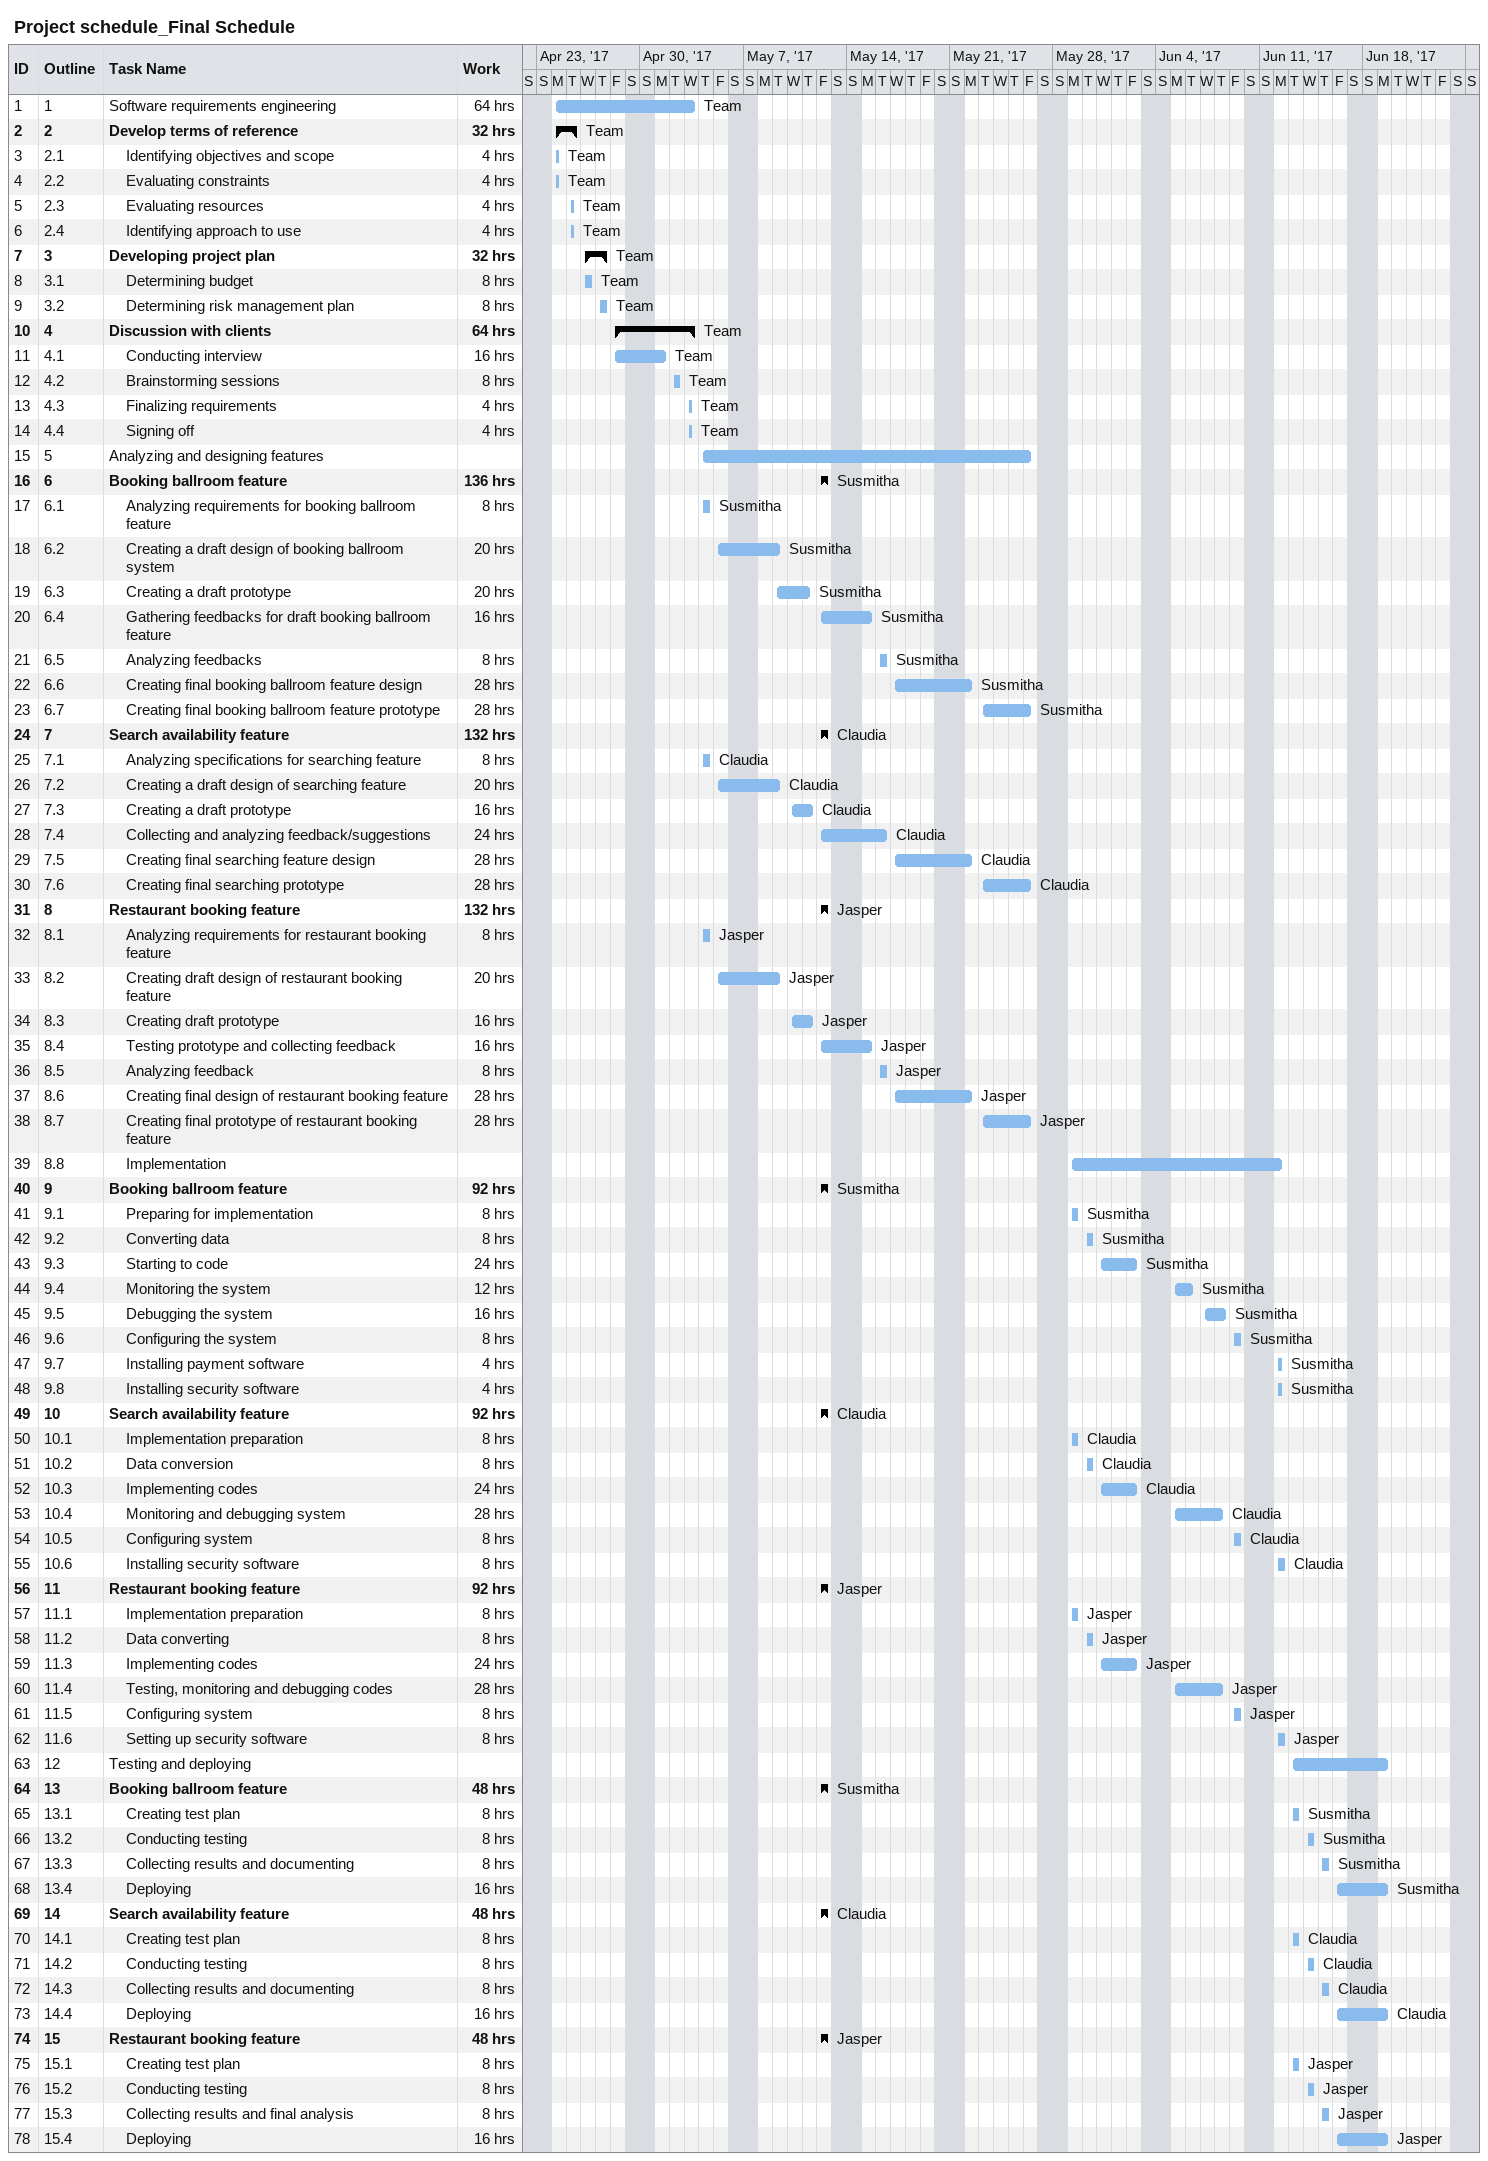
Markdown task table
Project schedule_Final Schedule

| ID | WBS | Task | Start | Finish | Resources | Work (h) |
|---|---|---|---|---|---|---|
| 1 | 1 | Software requirements engineering | 2017-04-24 | 2017-05-03 | Team | 64 |
| 2 | 2 | **Develop terms of reference** | 2017-04-24 | 2017-04-25 | Team | 32 |
| 3 | 2.1 | Identifying objectives and scope | 2017-04-24 | 2017-04-24 | Team | 4 |
| 4 | 2.2 | Evaluating constraints | 2017-04-24 | 2017-04-24 | Team | 4 |
| 5 | 2.3 | Evaluating resources | 2017-04-25 | 2017-04-25 | Team | 4 |
| 6 | 2.4 | Identifying approach to use | 2017-04-25 | 2017-04-25 | Team | 4 |
| 7 | 3 | **Developing project plan** | 2017-04-26 | 2017-04-27 | Team | 32 |
| 8 | 3.1 | Determining budget | 2017-04-26 | 2017-04-26 | Team | 8 |
| 9 | 3.2 | Determining risk management plan | 2017-04-27 | 2017-04-27 | Team | 8 |
| 10 | 4 | **Discussion with clients** | 2017-04-28 | 2017-05-03 | Team | 64 |
| 11 | 4.1 | Conducting interview | 2017-04-28 | 2017-05-01 | Team | 16 |
| 12 | 4.2 | Brainstorming sessions | 2017-05-02 | 2017-05-02 | Team | 8 |
| 13 | 4.3 | Finalizing requirements | 2017-05-03 | 2017-05-03 | Team | 4 |
| 14 | 4.4 | Signing off | 2017-05-03 | 2017-05-03 | Team | 4 |
| 15 | 5 | Analyzing and designing features | 2017-05-04 | 2017-05-26 |  |  |
| 16 | 6 | **Booking ballroom feature** | 2017-05-12 | 2017-05-12 | Susmitha | 136 |
| 17 | 6.1 | Analyzing requirements for booking ballroom feature | 2017-05-04 | 2017-05-04 | Susmitha | 8 |
| 18 | 6.2 | Creating a draft design of booking ballroom system | 2017-05-05 | 2017-05-09 | Susmitha | 20 |
| 19 | 6.3 | Creating a draft prototype | 2017-05-09 | 2017-05-11 | Susmitha | 20 |
| 20 | 6.4 | Gathering feedbacks for draft booking ballroom feature | 2017-05-12 | 2017-05-15 | Susmitha | 16 |
| 21 | 6.5 | Analyzing feedbacks | 2017-05-16 | 2017-05-16 | Susmitha | 8 |
| 22 | 6.6 | Creating final booking ballroom feature design | 2017-05-17 | 2017-05-22 | Susmitha | 28 |
| 23 | 6.7 | Creating final booking ballroom feature prototype | 2017-05-23 | 2017-05-26 | Susmitha | 28 |
| 24 | 7 | **Search availability feature** | 2017-05-12 | 2017-05-12 | Claudia | 132 |
| 25 | 7.1 | Analyzing specifications for searching feature | 2017-05-04 | 2017-05-04 | Claudia | 8 |
| 26 | 7.2 | Creating a draft design of searching feature | 2017-05-05 | 2017-05-09 | Claudia | 20 |
| 27 | 7.3 | Creating a draft prototype | 2017-05-10 | 2017-05-11 | Claudia | 16 |
| 28 | 7.4 | Collecting and analyzing feedback/suggestions | 2017-05-12 | 2017-05-16 | Claudia | 24 |
| 29 | 7.5 | Creating final searching feature design | 2017-05-17 | 2017-05-22 | Claudia | 28 |
| 30 | 7.6 | Creating final searching prototype | 2017-05-23 | 2017-05-26 | Claudia | 28 |
| 31 | 8 | **Restaurant booking feature** | 2017-05-12 | 2017-05-12 | Jasper | 132 |
| 32 | 8.1 | Analyzing requirements for restaurant booking feature | 2017-05-04 | 2017-05-04 | Jasper | 8 |
| 33 | 8.2 | Creating draft design of restaurant booking feature | 2017-05-05 | 2017-05-09 | Jasper | 20 |
| 34 | 8.3 | Creating draft prototype | 2017-05-10 | 2017-05-11 | Jasper | 16 |
| 35 | 8.4 | Testing prototype and collecting feedback | 2017-05-12 | 2017-05-15 | Jasper | 16 |
| 36 | 8.5 | Analyzing feedback | 2017-05-16 | 2017-05-16 | Jasper | 8 |
| 37 | 8.6 | Creating final design of restaurant booking feature | 2017-05-17 | 2017-05-22 | Jasper | 28 |
| 38 | 8.7 | Creating final prototype of restaurant booking feature | 2017-05-23 | 2017-05-26 | Jasper | 28 |
| 39 | 8.8 | Implementation | 2017-05-29 | 2017-06-12 |  |  |
| 40 | 9 | **Booking ballroom feature** | 2017-05-12 | 2017-05-12 | Susmitha | 92 |
| 41 | 9.1 | Preparing for implementation | 2017-05-29 | 2017-05-29 | Susmitha | 8 |
| 42 | 9.2 | Converting data | 2017-05-30 | 2017-05-30 | Susmitha | 8 |
| 43 | 9.3 | Starting to code | 2017-05-31 | 2017-06-02 | Susmitha | 24 |
| 44 | 9.4 | Monitoring the system | 2017-06-05 | 2017-06-06 | Susmitha | 12 |
| 45 | 9.5 | Debugging the system | 2017-06-07 | 2017-06-08 | Susmitha | 16 |
| 46 | 9.6 | Configuring the system | 2017-06-09 | 2017-06-09 | Susmitha | 8 |
| 47 | 9.7 | Installing payment software | 2017-06-12 | 2017-06-12 | Susmitha | 4 |
| 48 | 9.8 | Installing security software | 2017-06-12 | 2017-06-12 | Susmitha | 4 |
| 49 | 10 | **Search availability feature** | 2017-05-12 | 2017-05-12 | Claudia | 92 |
| 50 | 10.1 | Implementation preparation | 2017-05-29 | 2017-05-29 | Claudia | 8 |
| 51 | 10.2 | Data conversion | 2017-05-30 | 2017-05-30 | Claudia | 8 |
| 52 | 10.3 | Implementing codes | 2017-05-31 | 2017-06-02 | Claudia | 24 |
| 53 | 10.4 | Monitoring and debugging system | 2017-06-05 | 2017-06-08 | Claudia | 28 |
| 54 | 10.5 | Configuring system | 2017-06-09 | 2017-06-09 | Claudia | 8 |
| 55 | 10.6 | Installing security software | 2017-06-12 | 2017-06-12 | Claudia | 8 |
| 56 | 11 | **Restaurant booking feature** | 2017-05-12 | 2017-05-12 | Jasper | 92 |
| 57 | 11.1 | Implementation preparation | 2017-05-29 | 2017-05-29 | Jasper | 8 |
| 58 | 11.2 | Data converting | 2017-05-30 | 2017-05-30 | Jasper | 8 |
| 59 | 11.3 | Implementing codes | 2017-05-31 | 2017-06-02 | Jasper | 24 |
| 60 | 11.4 | Testing, monitoring and debugging codes | 2017-06-05 | 2017-06-08 | Jasper | 28 |
| 61 | 11.5 | Configuring system | 2017-06-09 | 2017-06-09 | Jasper | 8 |
| 62 | 11.6 | Setting up security software | 2017-06-12 | 2017-06-12 | Jasper | 8 |
| 63 | 12 | Testing and deploying | 2017-06-13 | 2017-06-19 |  |  |
| 64 | 13 | **Booking ballroom feature** | 2017-05-12 | 2017-05-12 | Susmitha | 48 |
| 65 | 13.1 | Creating test plan | 2017-06-13 | 2017-06-13 | Susmitha | 8 |
| 66 | 13.2 | Conducting testing | 2017-06-14 | 2017-06-14 | Susmitha | 8 |
| 67 | 13.3 | Collecting results and documenting | 2017-06-15 | 2017-06-15 | Susmitha | 8 |
| 68 | 13.4 | Deploying | 2017-06-16 | 2017-06-19 | Susmitha | 16 |
| 69 | 14 | **Search availability feature** | 2017-05-12 | 2017-05-12 | Claudia | 48 |
| 70 | 14.1 | Creating test plan | 2017-06-13 | 2017-06-13 | Claudia | 8 |
| 71 | 14.2 | Conducting testing | 2017-06-14 | 2017-06-14 | Claudia | 8 |
| 72 | 14.3 | Collecting results and documenting | 2017-06-15 | 2017-06-15 | Claudia | 8 |
| 73 | 14.4 | Deploying | 2017-06-16 | 2017-06-19 | Claudia | 16 |
| 74 | 15 | **Restaurant booking feature** | 2017-05-12 | 2017-05-12 | Jasper | 48 |
| 75 | 15.1 | Creating test plan | 2017-06-13 | 2017-06-13 | Jasper | 8 |
| 76 | 15.2 | Conducting testing | 2017-06-14 | 2017-06-14 | Jasper | 8 |
| 77 | 15.3 | Collecting results and final analysis | 2017-06-15 | 2017-06-15 | Jasper | 8 |
| 78 | 15.4 | Deploying | 2017-06-16 | 2017-06-19 | Jasper | 16 |
